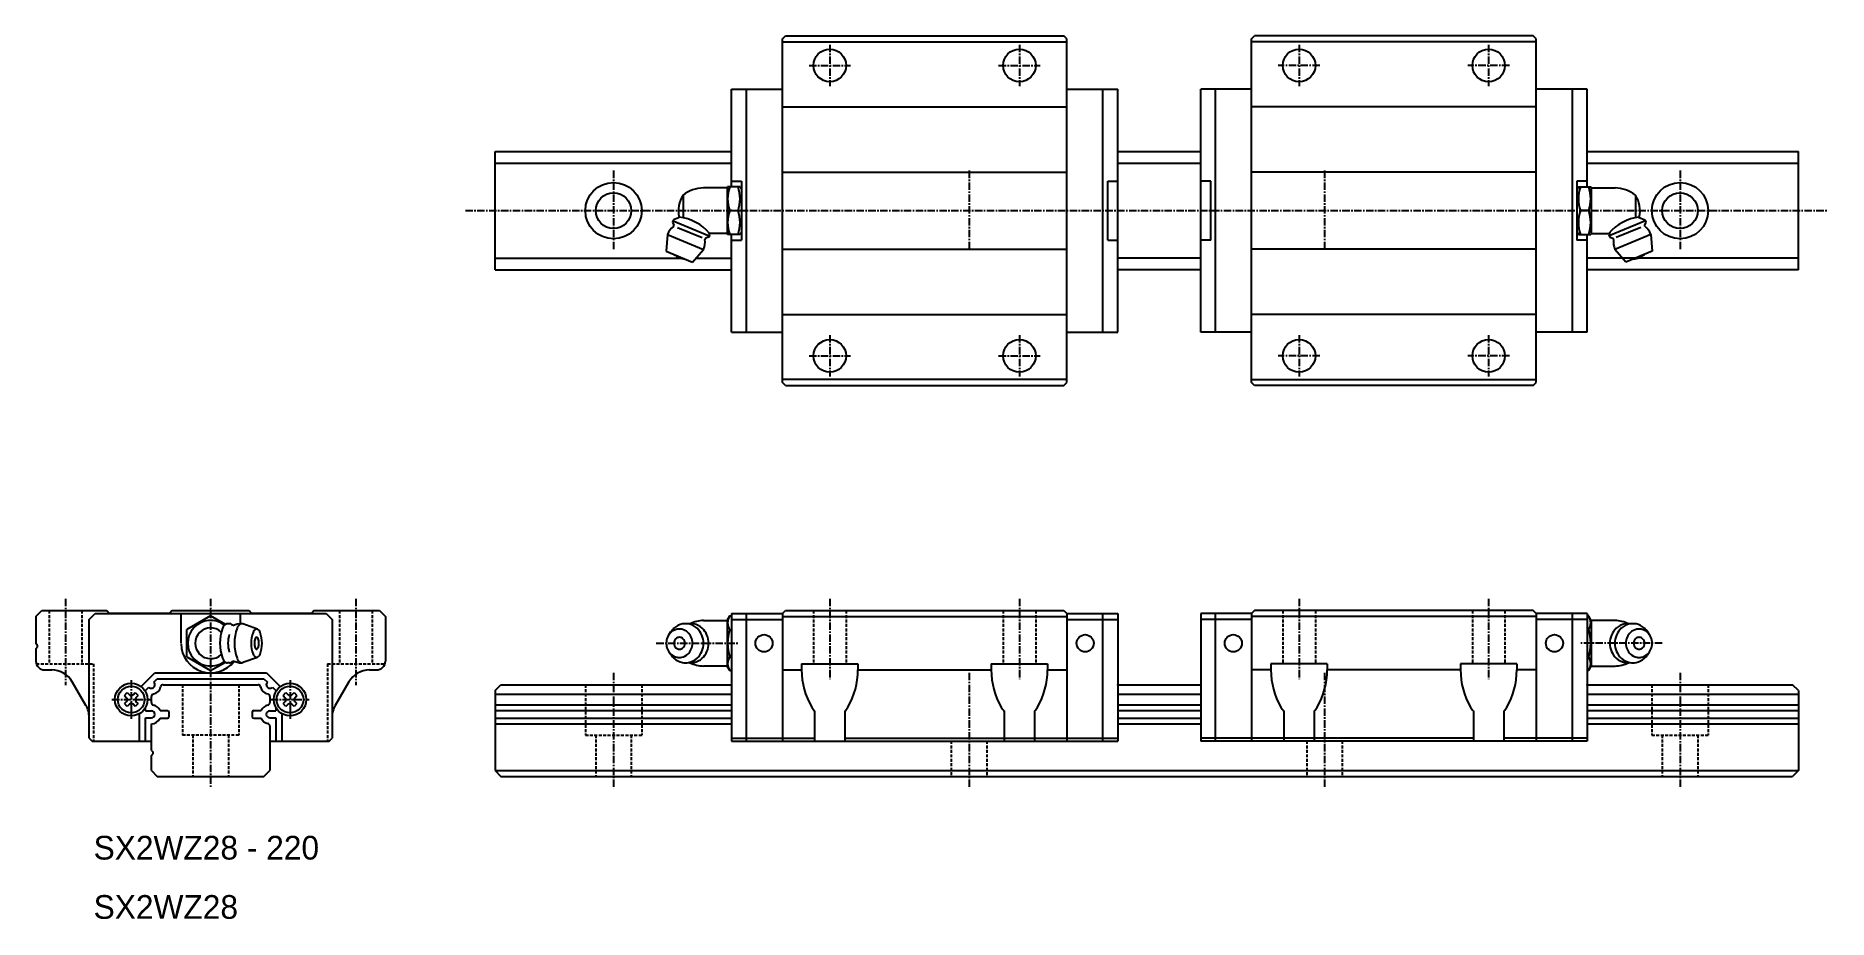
# Model space of a CAD drawing. Extents: x 0 to 303, y 10 to 159.
import ezdxf

# ---------------------------------------------------------------- set-up
doc = ezdxf.new("R2010")
doc.units = 0
doc.linetypes.add('CENTER', pattern=[2, 1.25, -0.25, 0.25, -0.25])
doc.linetypes.add('DASHED', pattern=[0.75, 0.5, -0.25])
doc.layers.get('0').update_dxf_attribs({"linetype": 'CONTINUOUS'})
doc.layers.add('CENTER', color=1, linetype='CENTER')

msp = doc.modelspace()

# ---------------------------------------------------------------- linework, layer by layer
at = {"color": 7, "linetype": 'CONTINUOUS'}
for p, q in [((126.249866, 157.999973), (174.249863, 157.999973)), ((126.24987, 158.499942), (126.749913, 158.999988)), ((126.249871, 100.499957), (126.249871, 158.499942)), ((126.749911, 158.999988), (173.749802, 158.999988)), ((174.249874, 158.499912), (173.749809, 158.99998)), ((174.249863, 100.500064), (174.249863, 158.499912)), ((205.449864, 158.499912), (205.949929, 158.99998)), ((205.449875, 100.500064), (205.449875, 158.499912)), ((253.449872, 157.999973), (205.449875, 157.999973)), ((252.949827, 158.999988), (205.949936, 158.999988)), ((253.449868, 158.499942), (252.949825, 158.999988)), ((253.449867, 100.499957), (253.449867, 158.499942)), ((117.649872, 149.999988), (126.249866, 149.999988)), ((117.649872, 133.499973), (117.649872, 149.999988)), ((120.14986, 149.999988), (120.14986, 108.999988)), ((174.249863, 149.999988), (182.849869, 149.999988)), ((180.349869, 108.999988), (180.349869, 149.999988)), ((182.849869, 108.999988), (182.849869, 149.999988)), ((196.849869, 108.999988), (196.849869, 149.999988)), ((205.449875, 149.999988), (196.849869, 149.999988)), ((199.349869, 108.999988), (199.349869, 149.999988)), ((262.049866, 149.999988), (253.449872, 149.999988)), ((259.549878, 149.999988), (259.549878, 108.999988)), ((262.049866, 133.499973), (262.049866, 149.999988)), ((126.249866, 146.999973), (174.249863, 146.999973)), ((253.449872, 146.999973), (205.449875, 146.999973)), ((77.749924, 139.499988), (117.649875, 139.499988)), ((77.749924, 119.499988), (77.749924, 139.499988)), ((182.849869, 139.499988), (196.849869, 139.499988)), ((262.049866, 139.499988), (297.749924, 139.499988)), ((297.749924, 119.499988), (297.749924, 139.499988)), ((77.749924, 137.499988), (117.649875, 137.499988)), ((182.849869, 137.499988), (196.849869, 137.499988)), ((262.049866, 137.499988), (297.649857, 137.499988)), ((116.92493, 133.349979), (112.92493, 133.349979)), ((116.92493, 133.349979), (116.92493, 125.649982)), ((117.011548, 133.49995), (116.924946, 133.349948)), ((119.104358, 133.499973), (117.011539, 133.499973)), ((117.649875, 134.499988), (119.349872, 134.499988)), ((119.104342, 133.49995), (119.349879, 133.074672)), ((119.349872, 134.499988), (119.349872, 124.499988)), ((126.249866, 135.999973), (174.249863, 135.999973)), ((181.149872, 124.499988), (181.149872, 134.499988)), ((181.149872, 134.499988), (182.849869, 134.499988)), ((198.549866, 134.499988), (196.849869, 134.499988)), ((198.549866, 124.499988), (198.549866, 134.499988)), ((253.449872, 135.999973), (205.449875, 135.999973)), ((260.595396, 133.49995), (260.349859, 133.074672)), ((260.349866, 134.499988), (260.349866, 124.499988)), ((262.049863, 134.499988), (260.349866, 134.499988)), ((260.59538, 133.499973), (262.688199, 133.499973)), ((262.68819, 133.49995), (262.774792, 133.349948)), ((262.774808, 133.349979), (266.774808, 133.349979)), ((262.774808, 133.349979), (262.774808, 125.649982)), ((109.481708, 132.099979), (109.481708, 128.319415)), ((270.21803, 132.099979), (270.21803, 128.319415)), ((107.711304, 127.572132), (107.92251, 127.062236)), ((107.86438, 127.941669), (107.71131, 127.572124)), ((107.787822, 127.756908), (113.885418, 125.231197)), ((108.986335, 128.406436), (107.864361, 127.941699)), ((117.357959, 129.499988), (118.757938, 129.499988)), ((262.341779, 129.499988), (260.9418, 129.499988)), ((271.911916, 127.756908), (265.81432, 125.231197)), ((270.713403, 128.406436), (271.835377, 127.941699)), ((271.988434, 127.572132), (271.777228, 127.062236)), ((271.835358, 127.941669), (271.988428, 127.572124)), ((106.851631, 125.496707), (106.649878, 122.657817)), ((106.85165, 125.496723), (112.94926, 122.971012)), ((108.572205, 126.67435), (112.718441, 124.95692)), ((113.808868, 125.046413), (113.298983, 124.835216)), ((113.777934, 125.86024), (113.961959, 125.415965)), ((113.961977, 125.415965), (113.808906, 125.04642)), ((116.92493, 125.649982), (113.961963, 125.649982)), ((116.924921, 125.649974), (117.011522, 125.499973)), ((119.104358, 125.499988), (117.011539, 125.499988)), ((117.649872, 108.999988), (117.649872, 125.499988)), ((117.649875, 124.499988), (119.349872, 124.499988)), ((119.349874, 125.925197), (119.10436, 125.499957)), ((181.149872, 124.499988), (182.849869, 124.499988)), ((198.549866, 124.499988), (196.849869, 124.499988)), ((260.349864, 125.925197), (260.595378, 125.499957)), ((262.049863, 124.499988), (260.349866, 124.499988)), ((260.59538, 125.499988), (262.688199, 125.499988)), ((262.049866, 108.999988), (262.049866, 125.499988)), ((262.774817, 125.649974), (262.688216, 125.499973)), ((262.774808, 125.649982), (265.737775, 125.649982)), ((265.737761, 125.415965), (265.890832, 125.04642)), ((265.921804, 125.86024), (265.737779, 125.415965)), ((265.89087, 125.046413), (266.400755, 124.835216)), ((272.848088, 125.496723), (266.750478, 122.971012)), ((271.127533, 126.67435), (266.981297, 124.95692)), ((272.848107, 125.496707), (273.04986, 122.657817)), ((77.749924, 121.499988), (109.055164, 121.499988)), ((106.649905, 122.657833), (111.084515, 120.820957)), ((111.08448, 120.820949), (112.949219, 122.971019)), ((111.673419, 121.499988), (117.649875, 121.499988)), ((126.249866, 122.999973), (174.249863, 122.999973)), ((196.849869, 121.499988), (182.849869, 121.499988)), ((253.449872, 122.999973), (205.449875, 122.999973)), ((268.026319, 121.499988), (262.049863, 121.499988)), ((297.649857, 121.499988), (262.049866, 121.499988)), ((268.615258, 120.820949), (266.750519, 122.971019)), ((273.049833, 122.657833), (268.615223, 120.820957)), ((77.749924, 119.499988), (117.649875, 119.499988)), ((196.849869, 119.499988), (182.849869, 119.499988)), ((297.749924, 119.499988), (262.049866, 119.499988)), ((126.249866, 111.999973), (174.249863, 111.999973)), ((253.449872, 111.999973), (205.449875, 111.999973)), ((117.649875, 108.999988), (126.249866, 108.999988)), ((174.249863, 108.999988), (182.849869, 108.999988)), ((205.449875, 108.999988), (196.849869, 108.999988)), ((262.049863, 108.999988), (253.449872, 108.999988)), ((174.249863, 101.000003), (126.249866, 101.000003)), ((126.749841, 99.999988), (126.249872, 100.499954)), ((126.749841, 99.999988), (173.749787, 99.999988)), ((173.749787, 99.999988), (174.249874, 100.500076)), ((205.949951, 99.999988), (205.449864, 100.500076)), ((205.449875, 101.000003), (253.449872, 101.000003)), ((252.949897, 99.999988), (205.949951, 99.999988)), ((252.949897, 99.999988), (253.449866, 100.499954)), ((0.249954, 60.999939), (0.249954, 56.424362)), ((0.250017, 60.999996), (1.249996, 61.999977)), ((1.250015, 61.999985), (12.25, 61.999985)), ((9.249956, 60.500008), (10.249958, 61.500008)), ((9.249969, 40.499985), (9.249969, 60.5)), ((10.249954, 61.5), (49.249954, 61.5)), ((12.249992, 61.999985), (12.650007, 61.599972)), ((12.649994, 61.600006), (22.849991, 61.600006)), ((23.249983, 61.999993), (22.849982, 61.599987)), ((23.249978, 61.999985), (36.249978, 61.999985)), ((24.749954, 56.5), (24.749954, 61.5)), ((29.74997, 61.118843), (25.749954, 58.809433)), ((32.237432, 59.682686), (29.749961, 61.118824)), ((34.749954, 61.5), (34.749954, 59.789231)), ((36.24998, 61.999985), (36.649971, 61.599995)), ((36.649978, 61.600006), (46.849975, 61.600006)), ((47.249971, 61.999981), (46.849979, 61.599991)), ((47.249969, 61.999985), (58.249969, 61.999985)), ((49.24995, 61.499985), (50.249952, 60.499985)), ((50.249954, 60.5), (50.249954, 40.499985)), ((58.249985, 61.999977), (59.249965, 60.999977)), ((59.249954, 61), (59.249954, 53.499985)), ((116.924956, 60.350007), (117.35797, 61.100008)), ((117.357962, 61.10001), (117.649872, 61.10001)), ((117.649872, 61.499988), (126.249857, 61.499988)), ((117.649872, 61.499988), (117.649872, 39.999988)), ((120.149851, 61.499988), (120.149851, 39.999988)), ((126.249857, 60.999988), (174.249863, 60.999988)), ((126.249871, 61.499993), (126.249871, 39.999988)), ((126.249872, 61.499994), (126.74986, 61.999981)), ((126.749857, 61.999988), (173.749863, 61.999988)), ((173.749825, 61.999967), (174.24987, 61.499907)), ((174.249863, 61.499988), (182.849869, 61.499988)), ((174.249863, 61.499909), (174.249863, 39.999988)), ((180.349869, 39.999988), (180.349869, 61.499988)), ((182.849869, 61.499988), (182.849869, 39.999988)), ((205.449875, 61.499988), (196.849869, 61.499988)), ((196.849869, 61.499988), (196.849869, 39.999988)), ((199.349869, 39.999988), (199.349869, 61.499988)), ((205.949913, 61.999967), (205.449868, 61.499907)), ((205.449875, 61.499909), (205.449875, 39.999988)), ((253.449881, 60.999988), (205.449875, 60.999988)), ((252.949881, 61.999988), (205.949875, 61.999988)), ((253.449866, 61.499994), (252.949878, 61.999981)), ((253.449867, 61.499993), (253.449867, 39.999988)), ((262.049866, 61.499988), (253.449881, 61.499988)), ((259.549887, 61.499988), (259.549887, 39.999988)), ((262.049866, 61.499988), (262.049866, 39.999988)), ((262.341776, 61.10001), (262.049866, 61.10001)), ((262.774782, 60.350007), (262.341768, 61.100008)), ((25.749941, 56.499985), (25.749941, 58.809403)), ((32.940622, 59.799988), (32.571069, 59.799988)), ((37.637733, 58.876953), (35.190422, 59.768402)), ((107.082868, 57.92473), (107.446983, 58.458997)), ((112.925094, 60.35001), (116.924954, 60.35001)), ((116.924954, 60.350009), (116.924954, 52.650012)), ((117.357972, 58.800007), (117.649872, 58.800007)), ((117.649872, 60.499988), (126.249857, 60.499988)), ((174.249863, 60.499988), (182.849869, 60.499988)), ((205.449875, 60.499988), (196.849869, 60.499988)), ((262.049866, 60.499988), (253.449881, 60.499988)), ((262.341766, 58.800007), (262.049866, 58.800007)), ((266.774644, 60.35001), (262.774784, 60.35001)), ((262.774784, 60.350009), (262.774784, 52.650012)), ((272.61687, 57.92473), (272.252755, 58.458997)), ((0.249954, 55.575684), (0.249954, 53.499985)), ((0.250019, 56.424286), (0.462166, 56.212143)), ((0.250019, 55.575753), (0.462154, 55.787888)), ((25.749941, 54.190583), (25.749941, 56.499985)), ((107.446985, 54.541042), (107.082872, 55.075311)), ((107.446974, 54.54104), (107.462788, 54.518026)), ((272.252764, 54.54104), (272.23695, 54.518026)), ((272.252753, 54.541042), (272.616866, 55.075311)), ((1.75, 52), (2.940613, 52)), ((18.017058, 49.187081), (20.329971, 51.499993)), ((20.329956, 51.499985), (39.169952, 51.499985)), ((25.749952, 54.190575), (29.749968, 51.881165)), ((29.749963, 51.88118), (32.237434, 53.317322)), ((32.940622, 53.199997), (32.571069, 53.199997)), ((37.637748, 54.123047), (35.187985, 53.230706)), ((39.169937, 51.49997), (41.48285, 49.187058)), ((56.559372, 52), (57.749969, 52)), ((116.924954, 52.650012), (112.925094, 52.650012)), ((117.357961, 51.900012), (116.924947, 52.650014)), ((117.357952, 51.900028), (117.649872, 51.900028)), ((117.357969, 54.200016), (117.649872, 54.200016)), ((126.249872, 51.999988), (129.499857, 51.999988)), ((129.499855, 52.999988), (138.999878, 52.999988)), ((129.499861, 52.999988), (129.499861, 51.999988)), ((138.999863, 51.999988), (161.499863, 51.999988)), ((138.999878, 52.999988), (138.999878, 51.999988)), ((161.499878, 52.999988), (170.999878, 52.999988)), ((161.499878, 52.999988), (161.499878, 51.999988)), ((170.999863, 51.999988), (174.249878, 51.999988)), ((170.999878, 52.999988), (170.999878, 51.999988)), ((208.699875, 51.999988), (205.44986, 51.999988)), ((218.19986, 52.999988), (208.69986, 52.999988)), ((208.69986, 52.999988), (208.69986, 51.999988)), ((218.19986, 52.999988), (218.19986, 51.999988)), ((240.699875, 51.999988), (218.199875, 51.999988)), ((250.199883, 52.999988), (240.69986, 52.999988)), ((240.69986, 52.999988), (240.69986, 51.999988)), ((250.199877, 52.999988), (250.199877, 51.999988)), ((253.449866, 51.999988), (250.199881, 51.999988)), ((262.341769, 54.200016), (262.049866, 54.200016)), ((262.341786, 51.900028), (262.049866, 51.900028)), ((262.341777, 51.900012), (262.774791, 52.650014)), ((262.774784, 52.650012), (266.774644, 52.650012)), ((8.714107, 46), (6.404711, 49.999985)), ((18.749954, 48.34256), (18.749954, 48.505768)), ((18.749973, 48.505783), (19.322825, 49.078629)), ((20.17133, 49.92714), (20.744194, 50.5)), ((20.744171, 50.499985), (38.755737, 50.499985)), ((21.749954, 49.499985), (37.749954, 49.499985)), ((38.755726, 50.49997), (39.328578, 49.927117)), ((40.177083, 49.078614), (40.749945, 48.505745)), ((40.749954, 48.505768), (40.749954, 48.34256)), ((53.095279, 50.000008), (50.785885, 46.000016)), ((77.749924, 48.499973), (77.749924, 34.999988)), ((77.749962, 48.499967), (78.749962, 49.499968)), ((78.749939, 49.499988), (117.649872, 49.499988)), ((182.849869, 49.499988), (196.849869, 49.499988)), ((262.049866, 49.499988), (296.749866, 49.499988)), ((297.749886, 48.499967), (296.749886, 49.499968)), ((297.749924, 48.499973), (297.749924, 34.999988)), ((15.664607, 45.837204), (15.187156, 46.314652)), ((15.187167, 47.685349), (15.554315, 47.318199)), ((15.187182, 47.685372), (15.664622, 48.162812)), ((15.554331, 46.681816), (15.187182, 46.314667)), ((15.664617, 48.162804), (16.031766, 47.795655)), ((16.031781, 46.204361), (15.664633, 45.837212)), ((17.035317, 45.837204), (16.668169, 46.204354)), ((16.668184, 47.795662), (17.035332, 48.162812)), ((17.035306, 48.162804), (17.512756, 47.685349)), ((17.512771, 46.314667), (17.035332, 45.837227)), ((17.512768, 46.314652), (17.145619, 46.681801)), ((17.145634, 47.318215), (17.512782, 47.685364)), ((18.749954, 45.099991), (18.749954, 45.65744)), ((19.749954, 46.5), (19.749954, 47.499985)), ((39.749954, 47.499985), (39.749954, 46.5)), ((40.749954, 45.65744), (40.749954, 45.099991)), ((42.464597, 45.837204), (41.987147, 46.314652)), ((41.987159, 47.685356), (42.354306, 47.318207)), ((41.987162, 47.685364), (42.464613, 48.162812)), ((42.354321, 46.681809), (41.987173, 46.314667)), ((42.464597, 48.162789), (42.831746, 47.795647)), ((42.831761, 46.204369), (42.464613, 45.837227)), ((43.835308, 45.837204), (43.468149, 46.204361)), ((43.468175, 47.795662), (43.835323, 48.162812)), ((43.835296, 48.162804), (44.312747, 47.685356)), ((44.312762, 46.314659), (43.835312, 45.837212)), ((44.312747, 46.314644), (43.945588, 46.681801)), ((43.945614, 47.318222), (44.312762, 47.685372)), ((77.749924, 47.899982), (117.649872, 47.899982)), ((77.749924, 46.099979), (117.649872, 46.099979)), ((182.849869, 47.899982), (196.849869, 47.899982)), ((182.849869, 46.099979), (196.849869, 46.099979)), ((262.049866, 47.899982), (297.749924, 47.899982)), ((262.049866, 46.099979), (297.749924, 46.099979)), ((17.749954, 40), (17.749954, 44.633042)), ((18.749954, 45.099991), (19.749954, 45.099991)), ((18.749954, 40), (18.749954, 43.899994)), ((18.749954, 43.899994), (19.749954, 43.899994)), ((19.749954, 38.424256), (19.749954, 42.899994)), ((21.211975, 45.149994), (22.449951, 45.149994)), ((21.211975, 43.849991), (22.449951, 43.849991)), ((22.749954, 44.149994), (22.749954, 44.849991)), ((36.749954, 44.849991), (36.749954, 44.149994)), ((37.049957, 45.149994), (38.287933, 45.149994)), ((37.049957, 43.849991), (38.287933, 43.849991)), ((39.749954, 45.099991), (40.749954, 45.099991)), ((39.749954, 43.899994), (40.749954, 43.899994)), ((39.749954, 42.499985), (39.749954, 34.999985)), ((40.749954, 43.899994), (40.749954, 40)), ((41.749954, 44.633042), (41.749954, 40)), ((77.749924, 45.149982), (117.649872, 45.149982)), ((77.749924, 43.849979), (117.649872, 43.849979)), ((77.749924, 42.899982), (117.649872, 42.899982)), ((131.688118, 45.071796), (131.688118, 39.999988)), ((136.811615, 45.071781), (136.811615, 39.999988)), ((163.688141, 45.071796), (163.688141, 39.999988)), ((168.811615, 45.071781), (168.811615, 39.999988)), ((182.849869, 45.149982), (196.849869, 45.149982)), ((182.849869, 43.849979), (196.849869, 43.849979)), ((182.849869, 42.899982), (196.849869, 42.899982)), ((210.888123, 45.071781), (210.888123, 39.999988)), ((216.011597, 45.071796), (216.011597, 39.999988)), ((242.888123, 45.071781), (242.888123, 39.999988)), ((248.01162, 45.071796), (248.01162, 39.999988)), ((262.049866, 45.149982), (297.749924, 45.149982)), ((262.049866, 43.849979), (297.749924, 43.849979)), ((262.049866, 42.899982), (297.749924, 42.899982)), ((9.249975, 40.499993), (9.749992, 39.999985)), ((9.75, 39.999985), (19.749954, 39.999985)), ((39.749954, 39.999985), (49.749923, 39.999985)), ((49.749937, 39.999985), (50.249944, 40.499985)), ((117.649872, 40.499988), (126.249857, 40.499988)), ((117.649872, 39.999988), (182.849869, 39.999988)), ((126.249857, 40.499973), (131.68812, 40.499973)), ((136.8116, 40.499973), (174.249863, 40.499973)), ((174.249863, 40.499988), (182.849869, 40.499988)), ((205.449875, 40.499988), (196.849869, 40.499988)), ((262.049866, 39.999988), (196.849869, 39.999988)), ((242.888138, 40.499973), (205.449875, 40.499973)), ((253.449881, 40.499973), (248.011618, 40.499973)), ((262.049866, 40.499988), (253.449881, 40.499988)), ((19.749954, 34.999985), (19.749954, 37.575714)), ((19.749964, 38.424294), (19.962099, 38.212158)), ((19.749964, 37.575753), (19.962099, 37.787888)), ((19.749947, 35.000008), (20.749949, 34.000008)), ((20.749954, 33.999985), (38.749954, 33.999985)), ((38.74997, 34.000016), (39.749971, 35.000016)), ((77.74995, 34.999988), (297.749924, 34.999988)), ((77.749954, 34.999984), (78.749954, 33.999985)), ((78.749939, 33.999988), (296.749897, 33.999988)), ((297.749894, 34.999984), (296.749894, 33.999985))]:
    msp.add_line(p, q, dxfattribs=at)
at = {"color": 3, "linetype": 'DASHED'}
for p, q in [((2.499954, 62), (2.499954, 53)), ((7.999954, 62), (7.999954, 53)), ((51.499954, 62), (51.499954, 53)), ((56.999954, 62), (56.999954, 53)), ((131.499871, 61.999988), (131.499871, 52.999988)), ((136.999863, 61.999988), (136.999863, 52.999988)), ((163.499863, 61.999988), (163.499863, 52.999988)), ((168.999863, 61.999988), (168.999863, 52.999988)), ((210.699875, 61.999988), (210.699875, 52.999988)), ((216.199875, 61.999988), (216.199875, 52.999988)), ((242.699875, 61.999988), (242.699875, 52.999988)), ((248.199867, 61.999988), (248.199867, 52.999988)), ((0.3358, 52.999985), (10, 52.999985)), ((10, 53), (10, 40)), ((49.499969, 53), (49.499969, 40)), ((49.499969, 52.999985), (59.164154, 52.999985)), ((24.999954, 49.499988), (24.999954, 40.999988)), ((34.499954, 49.499988), (34.499954, 40.999988)), ((92.999924, 49.499988), (92.999924, 40.999988)), ((102.499924, 49.499988), (102.499924, 40.999988)), ((272.999924, 49.499988), (272.999924, 40.999988)), ((282.499924, 49.499988), (282.499924, 40.999988)), ((34.499954, 40.999988), (24.999954, 40.999988)), ((26.749954, 40.999988), (26.749954, 33.999985)), ((32.749954, 40.999988), (32.749954, 33.999985)), ((92.999924, 40.999988), (102.499924, 40.999988)), ((94.749924, 40.999988), (94.749924, 33.999988)), ((100.749924, 40.999988), (100.749924, 33.999988)), ((154.749924, 39.999988), (154.749924, 33.999988)), ((160.749924, 39.999988), (160.749924, 33.999988)), ((214.749924, 39.999988), (214.749924, 33.999988)), ((220.749924, 39.999988), (220.749924, 33.999988)), ((272.999924, 40.999988), (282.499924, 40.999988)), ((274.749924, 40.999988), (274.749924, 33.999988)), ((280.749924, 40.999988), (280.749924, 33.999988))]:
    msp.add_line(p, q, dxfattribs=at)
at = {"color": 7, "linetype": 'CONTINUOUS'}
for centre, radius in [((134.249863, 153.999988), 2.75), ((166.249863, 153.999988), 2.75), ((213.449875, 153.999988), 2.75), ((245.449875, 153.999988), 2.75), ((97.749985, 129.499988), 4.75), ((277.749985, 129.499988), 4.75), ((97.749985, 129.499988), 3), ((277.749985, 129.499988), 3), ((134.249863, 104.999988), 2.75), ((166.249863, 104.999988), 2.75), ((213.449875, 104.999988), 2.75), ((245.449875, 104.999988), 2.75), ((123.149866, 56.499973), 1.449998), ((177.349884, 56.499973), 1.449998), ((202.349854, 56.499973), 1.449998), ((256.549872, 56.499973), 1.449998), ((16.349945, 46.999985), 2.749999), ((16.349945, 46.999985), 2.249999), ((43.149948, 46.999985), 2.749999), ((43.149948, 46.999985), 2.249999)]:
    msp.add_circle(centre, radius, dxfattribs=at)
for centre, radius, start, end in [((113.153049, 127.354328), 5.999997, 92.178871, 127.726135), ((122.958041, 131.499973), 5.946512, 160.346466, 199.653458), ((113.15784, 131.499988), 5.946529, 340.346527, 19.653477), ((266.541898, 131.499988), 5.946529, 160.346523, 199.653473), ((256.741697, 131.499973), 5.946512, 340.346542, 19.653534), ((266.546689, 127.354328), 5.999997, 52.273865, 87.821129), ((113.397067, 129.499973), 4.699998, 146.413773, 193.178802), ((266.302671, 129.499973), 4.699998, 346.821198, 33.586227), ((107.737735, 126.985721), 0.200001, 308.164124, 22.500431), ((107.850635, 120.487476), 7.999998, 40.189182, 83.034012), ((122.958041, 127.499988), 5.946512, 160.346466, 199.653458), ((113.15784, 127.499988), 5.946529, 340.346527, 19.653477), ((266.541898, 127.499988), 5.946529, 160.346523, 199.653473), ((256.741697, 127.499988), 5.946512, 340.346542, 19.653534), ((271.849103, 120.487476), 7.999998, 96.965988, 139.810818), ((271.962003, 126.985721), 0.200001, 157.499569, 231.835876), ((109.900424, 124.233875), 3.300001, 128.16394, 157.499847), ((109.900424, 124.233875), 3.299999, 337.5, 6.835998), ((113.375537, 124.65047), 0.2, 112.499573, 186.835464), ((266.324201, 124.65047), 0.2, 353.164536, 67.500427), ((269.799314, 124.233875), 3.299999, 173.164002, 202.5), ((269.799314, 124.233875), 3.300001, 22.500153, 51.83606), ((110.030429, 124.547748), 3.200001, 229.28981, 265.709991), ((269.669309, 124.547748), 3.200001, 274.290009, 310.71019), ((119.093558, 59.950015), 2.082014, 146.471832, 213.52861), ((260.60618, 59.950015), 2.082014, 326.47139, 33.528168), ((29.749938, 56.499985), 3.849998, 52.507736, 307.492126), ((29.749938, 56.499985), 2.599998, 46.621258, 313.378754), ((38.6159, 56.499962), 7.307828, 159.761902, 200.237976), ((33.073576, 58.553253), 1.397422, 121.100197, 160.14386), ((32.571074, 59.295166), 0.504785, 90.903221, 115.752029), ((37.986843, 56.49997), 5.306903, 163.626266, 196.372803), ((32.940624, 59.295166), 0.504785, 64.247993, 90.902847), ((32.438121, 58.553253), 1.397422, 39.427906, 58.89978), ((35.01605, 56.49997), 3.300003, 89.999985, 117.054504), ((41.060877, 56.499962), 7.307827, 159.761902, 200.237976), ((35.518554, 58.553253), 1.397422, 121.100197, 160.14386), ((35.016052, 59.295166), 0.504788, 68.68808, 115.751984), ((41.89743, 56.49997), 5.306899, 159.730606, 200.269379), ((37.87521, 57.992455), 1.016732, 121.051285, 160.103973), ((37.662924, 57.122299), 0.423398, 121.11824, 160.158691), ((37.51053, 58.531739), 0.368218, 64.286964, 115.712906), ((37.510529, 57.347168), 0.152796, 64.233658, 115.766342), ((37.358135, 57.122299), 0.423395, 19.841335, 58.881702), ((37.145849, 57.992455), 1.016732, 19.896015, 58.948624), ((33.123626, 56.49997), 5.306899, 339.730621, 20.269382), ((109.179667, 56.500003), 2.52979, 133.386032, 226.613922), ((108.893163, 56.756221), 2.147025, 101.036324, 132.526276), ((110.330091, 56.500003), 3.478461, 133.386017, 145.806702), ((109.936147, 56.852305), 2.952157, 101.036293, 132.526291), ((108.878009, 56.606763), 0.894588, 101.036263, 132.526337), ((108.867186, 56.848803), 2.051197, 79.180756, 100.819183), ((108.867186, 56.645338), 0.854661, 79.180717, 100.819145), ((108.856363, 56.606763), 0.894588, 47.473576, 78.963608), ((108.841209, 56.756221), 2.147026, 47.473656, 78.963623), ((109.900431, 56.979601), 2.820397, 89.999977, 100.819176), ((109.900431, 56.979601), 2.820397, 79.180763, 89.999977), ((108.554705, 56.500003), 2.52979, 313.386017, 46.613914), ((110.7601, 56.979601), 2.820397, 89.999977, 98.765778), ((109.864715, 56.852305), 2.952156, 47.473652, 78.963654), ((113.153092, 54.354344), 6, 92.177719, 114.893784), ((110.7601, 56.979601), 2.820397, 79.180763, 89.999977), ((110.724384, 56.852305), 2.952156, 47.473652, 78.963654), ((109.470771, 56.500003), 3.478461, 313.386017, 46.613934), ((110.33044, 56.500003), 3.478461, 313.386017, 46.613934), ((124.81991, 56.500018), 7.808372, 162.869141, 197.130844), ((254.879828, 56.500018), 7.808372, 342.869156, 17.130859), ((269.369298, 56.500003), 3.478461, 133.386066, 226.613983), ((270.228967, 56.500003), 3.478461, 133.386066, 226.613983), ((266.546646, 54.354344), 6, 65.106216, 87.822281), ((268.975354, 56.852305), 2.952156, 101.036346, 132.526348), ((269.835023, 56.852305), 2.952156, 101.036346, 132.526348), ((268.939638, 56.979601), 2.820397, 90.000023, 100.819237), ((271.145033, 56.500003), 2.52979, 133.386086, 226.613983), ((268.939638, 56.979601), 2.820397, 81.234222, 90.000023), ((269.799307, 56.979601), 2.820397, 90.000023, 100.819237), ((270.858529, 56.756221), 2.147026, 101.036377, 132.526344), ((269.799307, 56.979601), 2.820397, 79.180824, 90.000023), ((270.843375, 56.606763), 0.894588, 101.036392, 132.526424), ((269.763591, 56.852305), 2.952157, 47.473709, 78.963707), ((270.832552, 56.848803), 2.051197, 79.180817, 100.819244), ((270.832552, 56.645338), 0.854661, 79.180855, 100.819283), ((270.821729, 56.606763), 0.894588, 47.473663, 78.963737), ((270.806575, 56.756221), 2.147025, 47.473724, 78.963676), ((269.369647, 56.500003), 3.478461, 34.193298, 46.613983), ((270.520071, 56.500003), 2.52979, 313.386078, 46.613968), ((0.250015, 55.999985), 0.300002, 314.999481, 45.000515), ((29.749954, 56.499985), 4.999999, 181.217422, 322.61261), ((37.875208, 55.007485), 1.016732, 199.896011, 238.948624), ((39.343746, 56.49997), 2.215717, 159.773712, 200.226273), ((37.662922, 55.87764), 0.423395, 199.841309, 238.881699), ((37.510527, 55.652771), 0.152796, 244.233658, 295.766327), ((37.358133, 55.87764), 0.423398, 301.118256, 340.158691), ((37.145847, 55.007485), 1.016732, 301.0513, 340.103973), ((35.677311, 56.49997), 2.215717, 339.773712, 20.22628), ((108.893163, 56.243786), 2.147025, 227.473663, 258.963623), ((110.330091, 56.500003), 3.47846, 214.653, 226.613937), ((108.997388, 56.500003), 1.054077, 133.386078, 226.613846), ((108.878009, 56.393243), 0.894588, 227.473572, 258.963623), ((108.867186, 56.354668), 0.854661, 259.180725, 280.819153), ((108.856363, 56.393243), 0.894588, 281.036255, 312.526337), ((108.841209, 56.243786), 2.147025, 281.036316, 312.526276), ((108.736983, 56.500003), 1.054077, 313.386078, 46.613846), ((270.858529, 56.243786), 2.147025, 227.473724, 258.963684), ((270.962755, 56.500003), 1.054077, 133.386154, 226.613922), ((270.843375, 56.393243), 0.894588, 227.473663, 258.963745), ((270.832552, 56.354668), 0.854661, 259.180847, 280.819275), ((270.821729, 56.393243), 0.894588, 281.036377, 312.526428), ((270.806575, 56.243786), 2.147025, 281.036377, 312.526337), ((270.70235, 56.500003), 1.054077, 313.386154, 46.613922), ((269.369647, 56.500003), 3.47846, 313.386063, 325.347), ((1.75, 53.499985), 1.5, 180, 270), ((2.940613, 47.999985), 3.999998, 29.999891, 89.999756), ((33.073573, 54.446686), 1.397422, 199.856125, 238.89975), ((32.57107, 53.704773), 0.504785, 244.24794, 270.393188), ((32.940626, 53.704773), 0.504788, 270.392853, 295.752045), ((32.438123, 54.446686), 1.397423, 301.10025, 320.570038), ((35.01605, 56.49997), 3.300001, 242.945496, 269.999969), ((35.518551, 54.446686), 1.397422, 199.856125, 238.89975), ((35.016048, 53.704773), 0.504785, 244.247925, 289.935089), ((37.510527, 54.468201), 0.368218, 244.286957, 295.712891), ((56.559372, 47.999985), 4, 89.999969, 149.999985), ((57.749954, 53.499985), 1.5, 270, 0), ((109.936147, 56.147701), 2.952156, 227.473663, 258.963654), ((108.867186, 56.151204), 2.051197, 259.180756, 280.819183), ((109.900431, 56.020405), 2.820398, 259.180756, 280.819183), ((110.7601, 56.020405), 2.820398, 261.237854, 280.819183), ((109.864714, 56.147701), 2.952156, 281.036285, 312.526306), ((113.153093, 58.645664), 6, 245.106216, 267.822266), ((110.724383, 56.147701), 2.952156, 281.036285, 312.526306), ((119.093558, 53.050006), 2.082014, 146.471329, 213.527618), ((142.053133, 51.999967), 12.553237, 179.999939, 210.136093), ((126.446657, 51.999979), 12.553237, 329.863831, 359.999969), ((174.053124, 51.999976), 12.55323, 179.999985, 210.136169), ((158.446663, 51.999969), 12.553232, 329.863892, 0.000004), ((221.253075, 51.999969), 12.553232, 179.999996, 210.136108), ((205.646614, 51.999976), 12.55323, 329.863831, 0.000015), ((253.253081, 51.999979), 12.553237, 180.000031, 210.136169), ((237.646605, 51.999967), 12.553237, 329.863907, 0.000061), ((260.60618, 53.050006), 2.082014, 326.472382, 33.528671), ((266.546645, 58.645664), 6, 272.177734, 294.893784), ((268.975355, 56.147701), 2.952156, 227.473694, 258.963715), ((269.835024, 56.147701), 2.952156, 227.473694, 258.963715), ((268.939638, 56.020405), 2.820398, 259.180817, 278.762146), ((269.799307, 56.020405), 2.820398, 259.180817, 280.819244), ((269.763591, 56.147701), 2.952156, 281.036346, 312.526337), ((270.832552, 56.151204), 2.051197, 259.180817, 280.819244), ((19.749954, 49.499985), 0.600002, 224.609497, 45.39069), ((19.749954, 49.499985), 1.599997, 282.680176, 347.319885), ((21.749954, 49.049988), 0.449997, 90.000122, 167.319962), ((37.749954, 49.049988), 0.45, 12.680031, 89.999878), ((39.749954, 49.499985), 1.599999, 192.680099, 257.319855), ((39.749954, 49.499985), 0.6, 134.609314, 315.390503), ((5.25, 43.999985), 4, 0, 30.000013), ((15.236099, 46.999985), 0.450001, 314.999908, 45.000088), ((16.349945, 45.886154), 0.450001, 45.000088, 134.999832), ((16.349945, 48.113846), 0.45, 225.000168, 314.999908), ((17.463791, 46.999985), 0.450001, 134.999908, 225.000092), ((20.199936, 47.499985), 0.450001, 102.680122, 180), ((20.199936, 46.499985), 0.45, 179.999023, 257.319641), ((19.749954, 44.499985), 1.599998, 23.969576, 77.319847), ((39.749954, 44.499985), 1.599997, 102.680115, 156.030426), ((39.299957, 47.499985), 0.45, 0, 77.319878), ((39.299957, 46.499985), 0.450001, 282.680359, 0.000971), ((42.036117, 46.999985), 0.450001, 314.999908, 45.000088), ((43.149948, 45.886154), 0.450001, 45.000088, 134.999832), ((43.149948, 48.113846), 0.45, 225.000168, 314.999908), ((44.263809, 46.999985), 0.450001, 134.999908, 225.000092), ((54.249969, 44), 3.999999, 149.999985, 180), ((134.898571, 48.001564), 4.360359, 211.897507, 222.38382), ((133.601214, 48.001565), 4.360359, 317.615967, 328.102417), ((166.898571, 48.001565), 4.360356, 211.897598, 222.383789), ((165.601219, 48.001564), 4.360359, 317.615936, 328.102478), ((214.098519, 48.001564), 4.360359, 211.897522, 222.384064), ((212.801167, 48.001565), 4.360356, 317.616211, 328.102402), ((246.098524, 48.001565), 4.360359, 211.897583, 222.384033), ((244.801167, 48.001564), 4.360359, 317.61618, 328.102493), ((19.749954, 44.499985), 0.599998, 270.000092, 90), ((19.749954, 44.499985), 1.599998, 270.000061, 336.030731), ((22.449936, 44.849991), 0.3, 0, 90), ((22.449936, 44.149994), 0.300003, 270, 0), ((37.049957, 44.849991), 0.300003, 90, 180), ((37.049957, 44.149994), 0.3, 180, 270), ((39.749954, 44.499985), 1.599999, 203.969254, 257.319855), ((39.749954, 44.499985), 0.599998, 90, 269.999908), ((39.299957, 42.499985), 0.45, 0, 77.319878), ((19.749954, 37.999985), 0.300003, 314.999603, 45.000385)]:
    msp.add_arc(centre, radius, start, end, dxfattribs=at)
for p in [(117.649872, 129.499988), (196.849869, 129.499988), (262.049866, 129.499988), (29.749954, 61.999985), (117.649872, 49.499988), (182.849869, 49.499988), (196.849869, 49.499988), (262.049866, 49.499988)]:
    msp.add_point(p, dxfattribs=at)
at = {"layer": 'CENTER', "color": 1, "linetype": 'CENTER'}
for p, q in [((134.249863, 157.499988), (134.249863, 150.499988)), ((166.249863, 157.499988), (166.249863, 150.499988)), ((213.449875, 157.499988), (213.449875, 150.499988)), ((245.449875, 157.499988), (245.449875, 150.499988)), ((130.749871, 153.999988), (137.749863, 153.999988)), ((162.749863, 153.999988), (169.749863, 153.999988)), ((216.949875, 153.999988), (209.949875, 153.999988)), ((248.949867, 153.999988), (241.949875, 153.999988)), ((97.749985, 136.249988), (97.749985, 122.749988)), ((157.749985, 136.249988), (157.749985, 122.749988)), ((217.749985, 136.249988), (217.749985, 122.749988)), ((277.749985, 136.249988), (277.749985, 122.749988)), ((72.749924, 129.499988), (302.749924, 129.499988)), ((134.249863, 108.499988), (134.249863, 101.499988)), ((166.249863, 108.499988), (166.249863, 101.499988)), ((213.449875, 108.499988), (213.449875, 101.499988)), ((245.449875, 108.499988), (245.449875, 101.499988)), ((130.749871, 104.999988), (137.749863, 104.999988)), ((162.749863, 104.999988), (169.749863, 104.999988)), ((216.949875, 104.999988), (209.949875, 104.999988)), ((248.949867, 104.999988), (241.949875, 104.999988)), ((5.249954, 63.99765), (5.249954, 49.447663)), ((29.749954, 64), (29.749954, 32)), ((54.249954, 63.99765), (54.249954, 49.447663)), ((134.249863, 63.997638), (134.249863, 50.445316)), ((166.249863, 63.997638), (166.249863, 50.445316)), ((213.449875, 63.997638), (213.449875, 50.445316)), ((245.449875, 63.997638), (245.449875, 50.445316)), ((104.962458, 56.500003), (118.941608, 56.500003)), ((274.73728, 56.500003), (260.75813, 56.500003)), ((97.749924, 51.499988), (97.749924, 31.999988)), ((157.749924, 51.499988), (157.749924, 31.999988)), ((217.749924, 51.499988), (217.749924, 31.999988)), ((277.749924, 51.499988), (277.749924, 31.999988)), ((16.349945, 50.25), (16.349945, 43.75)), ((43.149963, 50.25), (43.149963, 43.75)), ((13.099945, 47), (19.599945, 47)), ((39.899963, 47), (46.399963, 47))]:
    msp.add_line(p, q, dxfattribs=at)

# ---------------------------------------------------------------- texts
at = {"color": 7, "linetype": 'CONTINUOUS'}
for s, p in [('SX2WZ28 - 220', (10, 20)), ('SX2WZ28', (10, 10))]:
    msp.add_text(s, height=4, dxfattribs=at).set_placement(p)

doc.saveas('drawing.dxf')
